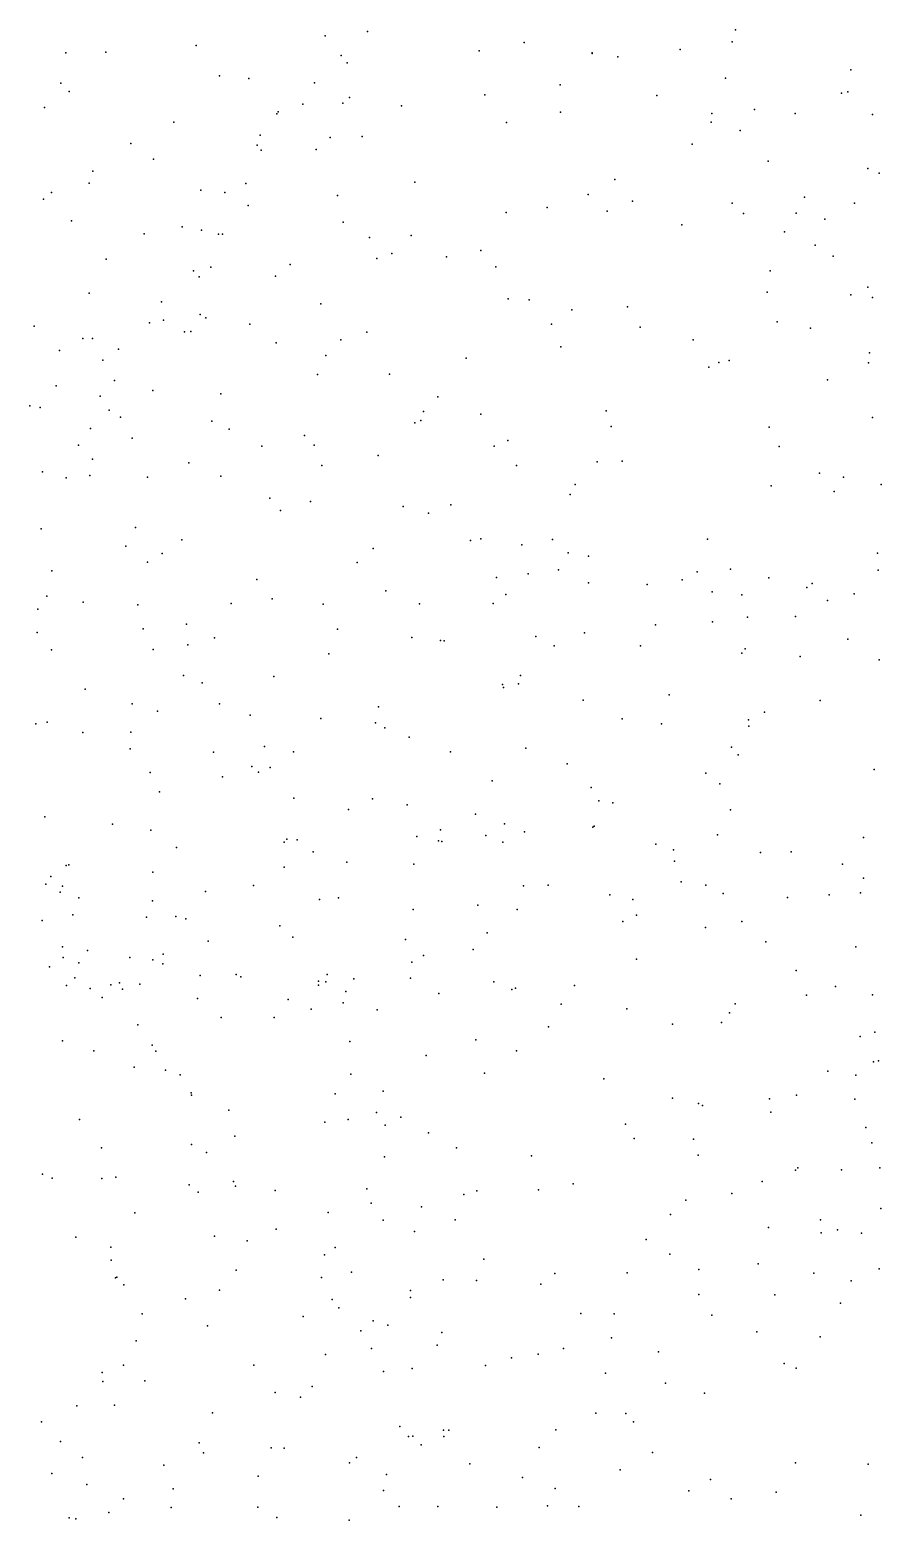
# Model space of a CAD drawing. Header units: metres. Extents: x -25 to 25, y -27.7 to 27.8.
# Drawn here: x -1.914 to -0.501, y -15.689 to -13.214 of the extents above; entities that cross this region are included whole.
import ezdxf

# ---------------------------------------------------------------- set-up
doc = ezdxf.new("R2010")
doc.units = ezdxf.units.M

msp = doc.modelspace()

# ---------------------------------------------------------------- linework, layer by layer
for p in [(-0.743, -13.2138, -0.1485), (-1.6384, -13.2398, 1.0454), (-1.4239, -13.2238, 13.8541), (-1.3537, -13.2168, 10.1842), (-1.0937, -13.2348, 9.9712), (-0.7484, -13.2338, 12.6278), (-1.8547, -13.2518, 14.6307), (-1.7878, -13.2511, 1.3453), (-1.3975, -13.2562, 14.4675), (-1.1686, -13.2485, 13.215), (-0.9812, -13.252, 17.8808), (-0.9812, -13.2534, 9.8006), (-0.9386, -13.2587, 0.123), (-0.835, -13.2463, 12.3757), (-1.3875, -13.2689, 0.4962), (-0.5516, -13.28, 9.3605), (-1.8625, -13.3022, 2.3536), (-1.5996, -13.2905, 10.2252), (-1.5508, -13.2948, 0.6819), (-1.4417, -13.3019, 14.2413), (-1.0338, -13.3051, 13.0327), (-0.7597, -13.2939, 11.7194), (-1.8491, -13.3161, 10.2186), (-1.4611, -13.3373, 13.6391), (-1.3947, -13.3355, 17.5533), (-1.3836, -13.326, 2.7002), (-1.1592, -13.3215, 17.7702), (-0.8734, -13.3229, 17.9858), (-0.5674, -13.3192, -6.7859), (-0.5566, -13.3166, 5.6222), (-1.8899, -13.3426, 17.225), (-1.5043, -13.3533, 14.0162), (-1.5018, -13.3499, -6.3688), (-1.2973, -13.34, -6.46), (-1.0333, -13.3506, -6.5933), (-0.7821, -13.3527, 11.9841), (-0.7115, -13.3463, -0.0513), (-0.6439, -13.353, 11.3851), (-0.5156, -13.3544, 18.0476), (-1.6752, -13.3672, -6.2561), (-1.1229, -13.3677, 2.7575), (-0.7836, -13.367, 12.8103), (-0.7352, -13.3809, 2.8534), (-1.7464, -13.4025, 14.6042), (-1.5368, -13.4054, 13.8192), (-1.5319, -13.3887, 2.531), (-1.5303, -13.4134, 10.1359), (-1.4392, -13.4127, 0.5952), (-1.4156, -13.3929, 13.4533), (-1.3626, -13.3911, 10.0925), (-0.815, -13.4035, 9.4944), (-1.7092, -13.4288, 10.1512), (-0.6887, -13.4319, 18.1043), (-1.8097, -13.4488, -6.1159), (-0.9434, -13.4624, 9.5842), (-0.5236, -13.444, 2.931), (-0.5046, -13.4519, 5.7095), (-1.8784, -13.4842, 0.9802), (-1.8156, -13.4686, 2.3473), (-1.6305, -13.4801, 0.6883), (-1.5903, -13.4842, 17.4074), (-1.5557, -13.4688, 14.1717), (-1.2752, -13.4669, 2.5933), (-0.9876, -13.4872, 18.0281), (-1.8917, -13.4948, 10.1315), (-1.5517, -13.5055, 14.3822), (-1.4038, -13.4888, 2.4931), (-1.0555, -13.5088, 12.9613), (-0.914, -13.4981, 12.8806), (-0.7487, -13.5017, -6.671), (-0.6285, -13.4917, 12.4029), (-0.5454, -13.5017, 11.3252), (-1.8453, -13.531, 14.5558), (-1.3942, -13.5333, 13.25), (-1.1239, -13.517, 2.64), (-0.956, -13.5147, -6.5826), (-0.73, -13.5186, 0.0946), (-0.6424, -13.5183, 12.2125), (-0.5947, -13.5282, 12.6541), (-1.7242, -13.5527, 17.3221), (-1.6612, -13.541, 14.4934), (-1.6293, -13.5463, -6.2115), (-1.6011, -13.5534, 14.0339), (-1.5944, -13.5531, 2.3481), (-1.3502, -13.5586, 9.9343), (-1.2815, -13.5552, 13.0888), (-0.8324, -13.5376, 2.7775), (-0.662, -13.5495, 9.3863), (-1.3135, -13.5853, 0.567), (-1.1658, -13.5803, -6.4342), (-0.6109, -13.5715, 12.0202), (-1.7876, -13.5945, 10.0109), (-1.6137, -13.6079, 13.6477), (-1.4821, -13.6037, 17.4775), (-1.3385, -13.5933, 17.6357), (-1.2229, -13.5907, 17.8382), (-1.1409, -13.6075, 0.469), (-0.5811, -13.5895, 11.5855), (-1.6425, -13.614, 13.8465), (-1.6332, -13.6241, 14.2432), (-1.5066, -13.6231, 0.6614), (-0.6854, -13.6142, 2.8047), (-1.8155, -13.6509, -5.9649), (-1.1206, -13.6606, 9.5615), (-0.6905, -13.6492, 12.7438), (-0.5519, -13.654, 9.333), (-0.5233, -13.6411, 11.4412), (-0.5155, -13.6583, 12.1156), (-1.6957, -13.6655, 2.2477), (-1.4314, -13.6688, -6.2611), (-1.0856, -13.662, 12.9321), (-1.0145, -13.679, -6.4748), (-0.9225, -13.6739, 2.6277), (-1.9068, -13.7061, 0.7939), (-1.7155, -13.7004, 13.7181), (-1.6924, -13.6959, 13.9986), (-1.6316, -13.6867, 13.3445), (-1.6222, -13.6919, 13.1654), (-1.549, -13.7028, -6.1603), (-1.0485, -13.7026, 2.526), (-0.9015, -13.7077, 18.1149), (-0.6741, -13.6986, 18.1643), (-0.6188, -13.7091, -6.6134), (-1.8264, -13.7265, 13.338), (-1.81, -13.7262, 13.0081), (-1.6577, -13.7151, 9.8421), (-1.6468, -13.7145, 0.76), (-1.5056, -13.7338, 9.764), (-1.3981, -13.7286, 2.3074), (-1.355, -13.7159, 13.01), (-0.8134, -13.7287, 0.2569), (-1.8649, -13.7465, 2.1981), (-1.7672, -13.7442, 13.5056), (-1.4227, -13.7548, 0.7024), (-1.19, -13.7592, 2.3998), (-1.0328, -13.7403, 18.029), (-0.5208, -13.7502, 11.8321), (-1.793, -13.7621, 12.8563), (-0.7871, -13.7739, 2.6497), (-0.7706, -13.7663, 9.3175), (-0.7536, -13.763, -6.5341), (-0.5222, -13.7668, 11.6697), (-1.8705, -13.8052, 9.7719), (-1.7737, -13.7961, 0.8263), (-1.4365, -13.7862, 12.8599), (-1.3172, -13.7857, -6.2239), (-0.5903, -13.795, 0.06), (-1.7977, -13.8222, 14.3641), (-1.7101, -13.8129, -5.8982), (-1.597, -13.8181, 9.6507), (-1.2373, -13.8233, 12.8625), (-1.9142, -13.8384, 13.808), (-1.8972, -13.841, 12.7362), (-1.7828, -13.8453, -5.7625), (-1.7639, -13.8568, 9.5646), (-1.2607, -13.8475, 17.735), (-1.1658, -13.8523, 9.2703), (-0.9577, -13.8466, 9.2642), (-0.5156, -13.8575, -6.5443), (-1.8137, -13.8758, 17.3802), (-1.6119, -13.8639, 12.6883), (-1.5834, -13.8772, 9.383), (-1.2752, -13.8663, 0.6851), (-1.2653, -13.8623, 2.3022), (-0.9495, -13.8727, 2.4777), (-0.6874, -13.8734, 18.1361), (-1.8335, -13.9036, -5.573), (-1.7442, -13.8917, 9.4105), (-1.5294, -13.905, 17.4044), (-1.4584, -13.8874, 9.2447), (-1.4423, -13.9036, 12.6995), (-1.1438, -13.9051, 17.8725), (-1.1209, -13.896, 2.3681), (-0.6706, -13.9055, 2.6535), (-1.8101, -13.9269, 13.9871), (-1.6503, -13.9327, 2.182), (-1.3362, -13.9209, -6.0713), (-0.9729, -13.9312, 18.0097), (-0.9311, -13.9303, 0.4233), (-1.8934, -13.9479, 0.903), (-1.854, -13.9578, 14.1612), (-1.8148, -13.9541, 12.5616), (-1.7189, -13.9568, 9.2551), (-1.5973, -13.955, 9.1414), (-1.4297, -13.9372, 2.2112), (-1.1066, -13.9374, -6.1789), (-0.6036, -13.9499, 12.7669), (-0.5638, -13.9566, 0.2133), (-1.0089, -13.9687, 12.788), (-0.6841, -13.9708, -6.3698), (-0.5795, -13.9802, 18.089), (-0.5013, -13.9689, 11.7739), (-1.516, -13.9913, -5.8271), (-1.4485, -13.9973, 0.9025), (-1.2945, -14.0056, 0.8163), (-1.2157, -14.0025, 12.6982), (-1.0173, -13.9856, 0.5438), (-1.4984, -14.0122, 8.9887), (-1.2528, -14.0162, 2.245), (-1.8955, -14.0422, -5.4301), (-1.7389, -14.0403, 9.0802), (-1.7547, -14.0714, 1.0208), (-1.6621, -14.0607, 8.9459), (-1.3445, -14.0749, 17.4624), (-1.1831, -14.062, 9.0103), (-1.1659, -14.0593, 17.7014), (-1.0978, -14.069, 0.6849), (-1.0467, -14.0602, 17.8634), (-0.7897, -14.0596, 12.7627), (-1.7188, -14.0979, 2.1661), (-1.6944, -14.0833, 12.4323), (-1.3712, -14.0981, -5.5857), (-1.0209, -14.0822, -5.9619), (-0.9873, -14.0879, 9.0664), (-0.5074, -14.083, 0.3469), (-1.8779, -14.1121, 17.6113), (-1.5372, -14.1267, 1.028), (-1.1397, -14.1231, -5.6294), (-1.0874, -14.1173, 12.566), (-1.0366, -14.1105, 12.2593), (-0.8313, -14.1271, 12.3811), (-0.8069, -14.114, 12.2177), (-0.7512, -14.1093, 2.5232), (-0.6875, -14.1237, 0.4303), (-0.5064, -14.1109, 11.7109), (-1.8861, -14.1544, 1.0676), (-1.3232, -14.1454, 12.2602), (-1.1244, -14.1514, 11.9074), (-0.9872, -14.132, -5.796), (-0.8894, -14.1349, 12.568), (-0.782, -14.1473, 11.9377), (-0.7327, -14.1523, 12.5601), (-0.6247, -14.1401, 12.1886), (-0.6156, -14.1331, 18.0105), (-0.546, -14.1506, -6.1551), (-1.9008, -14.1758, 9.104), (-1.8259, -14.1644, 12.366), (-1.7352, -14.1688, 8.8351), (-1.5803, -14.1662, 12.3419), (-1.5118, -14.1588, 2.1695), (-1.4275, -14.1675, -5.454), (-1.2675, -14.1669, 11.9824), (-1.145, -14.1664, -5.4438), (-0.5906, -14.1612, 2.6232), (-1.6541, -14.2006, 8.0156), (-0.8758, -14.2021, -5.5201), (-0.7812, -14.1969, -5.8216), (-0.7229, -14.1893, 9.1048), (-0.6434, -14.1878, 12.6842), (-1.902, -14.2148, 7.557), (-1.726, -14.2086, 7.7743), (-1.6078, -14.2236, 17.4832), (-1.4035, -14.2091, 17.3924), (-1.2804, -14.2228, 2.2011), (-1.2328, -14.2279, -5.3209), (-1.2268, -14.2285, 11.7698), (-1.0744, -14.221, 2.2933), (-0.9934, -14.2152, 0.694), (-0.5564, -14.2257, 0.5285), (-1.878, -14.2434, 17.7542), (-1.7094, -14.2429, 1.1175), (-1.6521, -14.2352, 8.4718), (-1.4181, -14.25, 11.8909), (-1.044, -14.2365, -5.2991), (-0.9008, -14.2365, 11.7239), (-0.7324, -14.2487, 0.5639), (-0.7269, -14.2417, -5.5852), (-0.6357, -14.2546, -5.7518), (-0.5048, -14.2597, -5.9175), (-1.6592, -14.286, 7.5643), (-1.6283, -14.2984, -5.3144), (-1.5092, -14.2875, 8.3068), (-1.1297, -14.301, 0.8851), (-1.1032, -14.3, 17.4983), (-1.0998, -14.2858, 11.6543), (-1.8226, -14.3086, 8.6274), (-1.1283, -14.3058, 8.8392), (-0.9958, -14.327, 8.9337), (-0.853, -14.3179, 9.0024), (-0.6024, -14.3274, 11.6353), (-1.7444, -14.3332, 12.1869), (-1.7025, -14.3451, 7.3114), (-1.5996, -14.3332, 12.0301), (-1.5485, -14.3521, 11.8674), (-1.3353, -14.3379, 11.659), (-0.6951, -14.347, 9.0515), (-1.9044, -14.3663, -5.2629), (-1.8852, -14.3637, 8.1072), (-1.4315, -14.3576, 17.4239), (-1.3407, -14.3648, 2.1781), (-1.3253, -14.3731, -5.1973), (-0.931, -14.3577, 2.3698), (-0.8658, -14.3661, 11.5489), (-0.7213, -14.3597, 17.7947), (-0.7209, -14.3702, 0.6896), (-1.8264, -14.3804, 7.0604), (-1.7463, -14.3799, 17.7244), (-1.2849, -14.3885, 8.6493), (-1.7476, -14.408, -5.2465), (-1.6091, -14.4135, 17.5842), (-1.5248, -14.4041, -5.2233), (-1.4766, -14.413, 8.013), (-1.2161, -14.4127, 11.4935), (-1.0909, -14.4065, 2.2643), (-0.7495, -14.4049, 2.4928), (-0.7387, -14.4176, -5.1701), (-1.7145, -14.4473, 7.1571), (-1.5456, -14.437, 11.7095), (-1.5346, -14.4466, 1.1833), (-1.5153, -14.4387, 7.7204), (-1.0225, -14.4324, -5.0745), (-0.7922, -14.4479, 0.8091), (-0.5127, -14.4422, -5.2876), (-1.5945, -14.4544, 7.3667), (-1.1469, -14.4607, 8.7832), (-0.9827, -14.4721, 0.9743), (-0.7689, -14.466, 17.6431), (-1.6992, -14.4792, 1.2202), (-1.4759, -14.4895, 7.868), (-1.3456, -14.4909, 11.4529), (-1.2878, -14.5005, -5.0642), (-0.9701, -14.4943, 11.3219), (-0.9467, -14.4973, 8.9405), (-1.8892, -14.5207, 19.4867), (-1.3853, -14.5084, 8.3531), (-1.1745, -14.5165, 1.1102), (-0.7514, -14.509, 11.4113), (-1.7769, -14.533, 11.9478), (-1.7133, -14.5427, 2.0792), (-1.2328, -14.5423, 11.2816), (-1.1573, -14.5514, 11.0428), (-1.1266, -14.5324, -4.9859), (-1.0935, -14.5457, 17.3177), (-0.9798, -14.5377, 10.9388), (-0.9778, -14.5359, 10.7057), (-0.7727, -14.5503, 10.8799), (-1.6707, -14.5714, 11.609), (-1.4921, -14.5626, 7.614), (-1.4878, -14.5575, 11.4657), (-1.4704, -14.5587, -5.0759), (-1.2717, -14.5531, 17.3782), (-1.2361, -14.5603, 10.8659), (-1.2304, -14.5619, 10.705), (-1.1293, -14.5626, 10.5671), (-0.8755, -14.5658, 17.3752), (-0.8462, -14.5754, 10.5151), (-0.5305, -14.5551, 0.9493), (-1.8538, -14.6013, 6.9431), (-1.8493, -14.6001, 18.0977), (-1.4438, -14.5788, 8.0584), (-1.388, -14.5959, 10.8859), (-1.277, -14.5991, 10.5273), (-0.8444, -14.5941, 1.2092), (-0.7015, -14.5797, 11.2485), (-0.6509, -14.579, 2.6059), (-0.5656, -14.5994, 17.7124), (-1.8792, -14.6198, 2.005), (-1.7099, -14.6128, 17.8481), (-1.4921, -14.604, 2.1389), (-0.5308, -14.6227, 10.8579), (-1.8876, -14.6324, 9.8725), (-1.8637, -14.6457, 10.0477), (-1.8599, -14.6358, 19.1865), (-1.6226, -14.6446, 7.1822), (-1.543, -14.6349, 1.2442), (-1.0951, -14.6354, 1.3382), (-1.0542, -14.6344, 8.8387), (-0.9518, -14.6501, 2.3646), (-0.8335, -14.6288, 8.9691), (-0.7925, -14.6341, -4.9224), (-0.7636, -14.648, 10.4015), (-0.5876, -14.6501, -4.9715), (-0.5356, -14.647, 11.2976), (-1.8327, -14.6551, 11.5217), (-1.7108, -14.66, 1.2697), (-1.4333, -14.6582, 7.8252), (-1.4019, -14.6551, 17.5087), (-1.2781, -14.6743, 8.6023), (-1.1705, -14.6672, 2.2185), (-1.1055, -14.6747, -4.8502), (-0.9136, -14.6577, 1.3737), (-0.6568, -14.6546, 17.5269), (-1.8937, -14.6928, 10.8861), (-1.8429, -14.6832, 10.5276), (-1.7208, -14.6873, 11.2794), (-1.6719, -14.6861, 10.8271), (-1.6554, -14.69, 10.6269), (-0.9301, -14.6945, -4.8168), (-0.9073, -14.6842, 10.2914), (-0.7323, -14.6946, 1.382), (-1.4991, -14.7018, 17.6269), (-1.4777, -14.7203, 7.3791), (-1.291, -14.7246, 1.395), (-1.1553, -14.7132, 17.345), (-0.7931, -14.7047, 17.2472), (-1.8601, -14.7365, 18.9508), (-1.8184, -14.7428, 18.1758), (-1.6927, -14.7488, 10.331), (-1.6183, -14.727, 10.4672), (-1.1786, -14.7407, 8.7116), (-0.6925, -14.7283, 2.6208), (-0.5433, -14.7366, 10.4152), (-1.8815, -14.7695, 9.3781), (-1.8586, -14.7541, 1.2729), (-1.833, -14.7631, 9.546), (-1.7484, -14.7545, 19.5805), (-1.71, -14.7583, 10.0696), (-1.6936, -14.765, 7.0585), (-1.2802, -14.7619, 17.4514), (-1.2607, -14.7511, -4.8403), (-0.9075, -14.7568, 1.5175), (-1.8393, -14.788, 18.6009), (-1.7656, -14.7961, 1.9863), (-1.7319, -14.7985, 19.3921), (-1.6317, -14.7842, 9.6203), (-1.5715, -14.7823, 17.7416), (-1.5641, -14.7866, 9.9187), (-1.435, -14.7933, 10.1018), (-1.4229, -14.7947, 2.1487), (-1.4206, -14.7824, 7.9354), (-1.3762, -14.7898, 9.9259), (-1.2827, -14.7887, 10.0722), (-1.1442, -14.7946, 1.5402), (-0.6422, -14.7757, 17.1985), (-1.8533, -14.8006, 19.8291), (-1.8143, -14.8056, 18.4177), (-1.7944, -14.8207, 18.8262), (-1.7797, -14.7996, -4.9821), (-1.7604, -14.8067, 19.1888), (-1.6362, -14.8223, -4.9185), (-1.435, -14.8001, 9.5497), (-1.39, -14.8106, 7.7584), (-1.2352, -14.8138, 9.6257), (-1.1142, -14.8076, -4.7689), (-1.1081, -14.8049, 10.0286), (-1.0105, -14.8006, 2.3438), (-0.6251, -14.8166, -4.7805), (-0.5771, -14.8022, 9.0044), (-0.5156, -14.8163, 16.9878), (-1.4852, -14.8242, -4.8783), (-1.4474, -14.84, 9.4002), (-1.394, -14.8295, 8.1854), (-1.3377, -14.8409, 8.4166), (-1.0322, -14.8317, 17.2702), (-0.9235, -14.8393, 8.8966), (-0.753, -14.8459, 10.1638), (-0.7437, -14.8313, 1.5677), (-1.7347, -14.8662, 19.0321), (-1.5968, -14.8539, 9.3632), (-1.5087, -14.8537, 7.2075), (-1.0535, -14.8694, 9.7885), (-0.8474, -14.8651, -4.7058), (-0.7665, -14.862, 16.9973), (-1.86, -14.8927, 9.0115), (-1.3829, -14.8937, 7.3474), (-1.1738, -14.8911, 2.2357), (-0.536, -14.8854, 17.3878), (-0.512, -14.8784, 17.1679), (-1.8077, -14.9095, 6.9158), (-1.7114, -14.8999, 18.6859), (-1.705, -14.9096, 19.565), (-1.2566, -14.9168, 9.3282), (-1.1065, -14.9095, 1.6558), (-1.7409, -14.9363, -4.8856), (-1.6891, -14.9413, 19.3243), (-1.1598, -14.9465, 17.3967), (-0.5901, -14.9429, 2.8603), (-0.514, -14.9273, 10.2289), (-0.506, -14.926, 1.6069), (-1.6645, -14.9488, 9.1396), (-1.3815, -14.948, 2.1649), (-0.9616, -14.9556, 9.6038), (-0.5433, -14.9495, 16.5456), (-1.6466, -14.979, 18.4355), (-1.6457, -14.983, 18.9043), (-1.4072, -14.9804, 9.1832), (-1.3276, -14.9764, 1.6381), (-0.8478, -14.9879, 9.8935), (-0.8042, -14.9968, 1.721), (-0.6869, -14.9891, 16.8354), (-0.642, -14.9826, 10.1078), (-0.5451, -14.9896, 3.0108), (-1.5837, -15.0077, 7.0669), (-1.3386, -15.0116, 8.2219), (-1.2982, -15.0193, 7.4806), (-0.798, -14.9998, 2.5731), (-0.6846, -15.0113, 2.7386), (-1.832, -15.0231, 1.2823), (-1.4246, -15.0279, 7.1995), (-1.3861, -15.0233, 17.6357), (-1.3246, -15.0329, 7.7499), (-1.2523, -15.0455, 9.1538), (-0.9258, -15.031, 8.8239), (-0.5268, -15.0363, 1.7157), (-1.7955, -15.0704, 1.9039), (-1.6458, -15.0648, 19.184), (-1.5739, -15.0508, -4.7945), (-1.2063, -15.0703, -4.7029), (-0.9111, -15.0547, 9.3929), (-0.8125, -15.0561, 9.6748), (-0.5168, -15.0621, -4.6745), (-1.6212, -15.0782, 2.0046), (-1.3254, -15.0853, 7.943), (-1.0817, -15.0837, 2.3342), (-0.8052, -15.0825, 17.0345), (-1.8931, -15.1138, 6.7859), (-1.8773, -15.1205, 8.4832), (-1.7716, -15.1188, 19.7294), (-0.6437, -15.1072, 1.7917), (-0.6397, -15.1037, 9.9595), (-0.5672, -15.1066, 16.6251), (-0.5036, -15.1037, 3.2942), (-1.7949, -15.1214, -4.777), (-1.6496, -15.132, 1.4761), (-1.6346, -15.1439, 8.901), (-1.5764, -15.1263, 18.1145), (-1.573, -15.1338, 18.9939), (-1.5071, -15.1412, 18.8229), (-1.355, -15.1385, -4.7117), (-1.1721, -15.1415, 8.4633), (-1.0702, -15.1402, 8.6214), (-1.0125, -15.13, 17.2987), (-0.699, -15.126, -4.6725), (-1.3479, -15.162, 7.2124), (-1.2644, -15.168, 7.4125), (-1.1938, -15.1479, 1.8143), (-0.8253, -15.1573, 9.3086), (-0.7494, -15.1463, 9.4971), (-1.7401, -15.1785, 8.726), (-1.4189, -15.1775, 2.155), (-1.3276, -15.1906, 17.7138), (-1.2081, -15.1899, 9.0198), (-0.851, -15.181, 2.5535), (-0.602, -15.19, 9.7458), (-0.502, -15.1711, 10.0285), (-1.8378, -15.2184, 1.8747), (-1.6076, -15.2169, 6.9189), (-1.5054, -15.2054, 18.2376), (-1.276, -15.2091, 7.6639), (-0.6883, -15.2026, 2.8235), (-0.6008, -15.2117, 9.2717), (-0.5737, -15.2067, 9.0734), (-0.5341, -15.2118, 1.8598), (-1.7799, -15.235, 1.3805), (-1.5535, -15.2245, 2.0593), (-1.4072, -15.2356, 1.7625), (-0.8914, -15.2224, 1.8629), (-1.7794, -15.257, 8.5866), (-1.425, -15.2482, 8.9199), (-1.1605, -15.2551, 17.5905), (-0.8521, -15.2468, 8.8352), (-0.7053, -15.2627, 9.1326), (-1.7721, -15.2864, -4.7132), (-1.7699, -15.2851, 19.5986), (-1.5716, -15.2733, 1.6507), (-1.4303, -15.2858, 18.8188), (-1.3803, -15.2767, 17.9248), (-1.2284, -15.2894, 8.0402), (-1.1727, -15.2908, 8.2177), (-1.0428, -15.279, 17.43), (-0.9228, -15.278, 17.2407), (-0.8039, -15.2725, -4.6705), (-0.613, -15.2786, 3.1365), (-0.551, -15.291, -4.6596), (-0.5048, -15.271, 3.4879), (-1.7581, -15.2978, 6.7407), (-1.5996, -15.3064, 8.8192), (-1.2827, -15.319, 2.2668), (-1.2822, -15.3074, 7.3093), (-1.0659, -15.2969, 8.975), (-0.8038, -15.3139, 2.6831), (-0.6776, -15.3142, 2.9453), (-1.6558, -15.321, 19.3141), (-1.4125, -15.3223, 18.3337), (-1.4011, -15.3361, -4.6899), (-0.5687, -15.3283, 16.71), (-1.7275, -15.3462, 1.5031), (-1.6196, -15.3658, 6.7423), (-1.4607, -15.3505, 6.9077), (-1.3446, -15.3578, 1.8473), (-1.3201, -15.365, 7.0878), (-0.9999, -15.3456, 1.8937), (-0.9444, -15.3458, 2.5097), (-0.7824, -15.3482, 1.8896), (-1.7378, -15.3907, 1.9761), (-1.3648, -15.3739, 18.1054), (-1.2303, -15.3768, 7.8493), (-0.9486, -15.3857, 8.909), (-0.7078, -15.3756, 16.9057), (-0.6025, -15.3839, 3.3983), (-1.4237, -15.4132, 18.9721), (-1.3474, -15.4033, 18.4663), (-1.2379, -15.3978, 17.9001), (-1.0705, -15.4127, 8.1998), (-1.0285, -15.4037, 17.5307), (-0.8708, -15.4092, 8.6306), (-1.7588, -15.4312, 19.5015), (-1.5425, -15.4312, 8.7447), (-1.3275, -15.4415, 8.8055), (-1.2795, -15.4369, -4.667), (-1.158, -15.4315, 8.0082), (-1.1147, -15.419, 8.8431), (-0.6625, -15.4285, 3.2206), (-0.6422, -15.4364, -4.646), (-1.7941, -15.4436, -4.7151), (-1.7933, -15.4581, 1.3968), (-1.7234, -15.4571, 6.6), (-1.4458, -15.4664, 6.7535), (-0.9588, -15.4447, -4.6467), (-0.8592, -15.461, 17.1635), (-1.5068, -15.4768, 1.7637), (-1.4649, -15.4841, 2.2137), (-0.7944, -15.4777, -4.6437), (-1.836, -15.4989, 8.2111), (-1.7734, -15.4978, 8.368), (-1.6108, -15.5101, 2.1359), (-0.9749, -15.511, 8.3103), (-0.9253, -15.5113, 2.6297), (-1.895, -15.5251, 1.9684), (-1.3001, -15.5331, 18.7554), (-1.2278, -15.5393, 8.6808), (-1.2189, -15.5393, 1.8947), (-1.0414, -15.5385, 2.5296), (-0.9124, -15.5251, 1.9106), (-1.8631, -15.558, 6.466), (-1.633, -15.5601, 1.6502), (-1.286, -15.5496, 7.7209), (-1.2788, -15.5491, 18.3657), (-1.265, -15.5637, 6.7279), (-1.2273, -15.5495, 6.9711), (-1.8266, -15.5844, 1.3005), (-1.626, -15.577, 8.5765), (-1.5139, -15.5682, 6.552), (-1.4922, -15.5691, 19.1702), (-1.3719, -15.5844, 6.6156), (-1.0687, -15.5681, 17.8507), (-0.8806, -15.5762, 17.3763), (-1.8777, -15.6108, 7.931), (-1.6917, -15.5975, 6.4426), (-1.535, -15.6154, -4.7687), (-1.3837, -15.5936, 19.0198), (-1.322, -15.6129, 7.3362), (-1.184, -15.5948, 18.0393), (-0.9347, -15.6048, 8.4541), (-0.6433, -15.5936, 16.8407), (-0.523, -15.5957, 3.6177), (-1.8197, -15.6293, 8.0772), (-1.6763, -15.6364, 19.3536), (-1.3273, -15.6392, 7.5509), (-1.0967, -15.6178, 8.4969), (-1.0422, -15.6358, 8.1618), (-0.8206, -15.6401, 17.1287), (-0.7843, -15.6208, 3.1724), (-1.7587, -15.6532, -4.8058), (-1.0549, -15.6645, 1.8987), (-0.7503, -15.6533, -4.5839), (-0.6758, -15.6422, 3.5403), (-1.8489, -15.6849, 1.1799), (-1.8381, -15.6865, 6.3175), (-1.783, -15.6758, 2.131), (-1.6799, -15.6675, 8.3299), (-1.5358, -15.6671, 2.3), (-1.5041, -15.684, 1.743), (-1.3842, -15.6886, 2.4171), (-1.3015, -15.6657, 8.423), (-1.237, -15.6661, 2.4766), (-1.1392, -15.6672, 8.3397), (-1.0032, -15.6659, 2.678), (-0.5349, -15.6803, 16.6886)]:
    msp.add_point(p)

doc.saveas('drawing.dxf')
